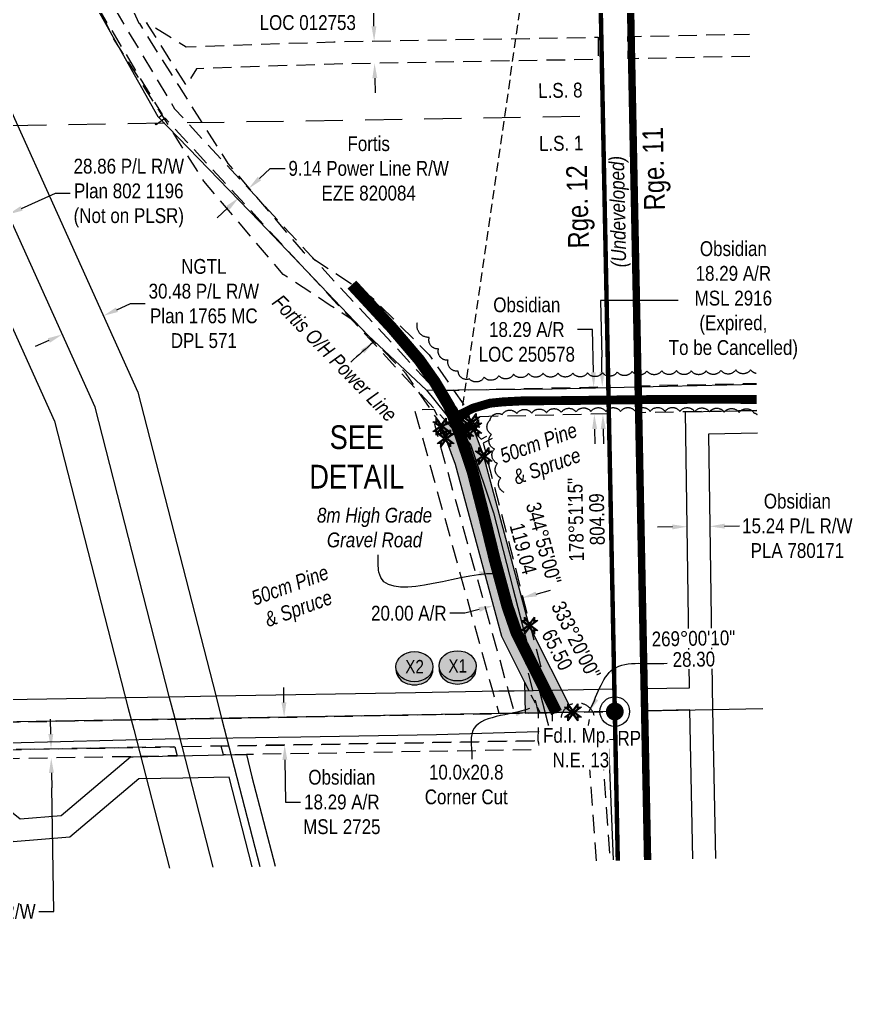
# Model space of a CAD drawing. Extents: x 591540 to 593514, y 5908081 to 5910051.
# Drawn here: x 592132 to 592694, y 5908953 to 5909611 of the extents above; entities that cross this region are included whole.
import ezdxf
from ezdxf.enums import TextEntityAlignment as Align

# ---------------------------------------------------------------- set-up
doc = ezdxf.new("R2010")
doc.units = 0
doc.header["$LTSCALE"] = 5
doc.header["$PDSIZE"] = 0.5
for name, pattern in [('0', [1, 1, 0]), ('BORDER2', [22.225, 6.35, -3.175, 6.35, -3.175, 0, -3.175]), ('CENTERLINEX3', [5, 2.5, -1, 0.5, -1]), ('foc-ACCESSROAD', [3.75, 2.5, -1.25]), ('foc-FLOWLINE', [3.75, 2.5, -1.25]), ('foc-LSD', [8, 5, -3]), ('foc-TIELINE', [1.875, 1.25, -0.625])]:
    doc.linetypes.add(name, pattern=pattern)
doc.layers.get('Defpoints').update_dxf_attribs({"color": 9})
for name, color, linetype in [('35', 37, 'Continuous'), ('AS-POWER', 104, 'foc-POWER'), ('AS-ROADS', 254, 'Continuous'), ('C-AR', 13, 'foc-ACCESSROAD'), ('C-RW', 13, 'Continuous'), ('C-WS', 13, 'foc-ACCESSROAD'), ('D-TXT', 6, 'Continuous'), ('F-AR', 190, 'foc-ACCESSROAD'), ('F-EZE', 190, 'foc-FLOWLINE'), ('F-RW', 190, 'Continuous'), ('L-BD', 7, 'Continuous'), ('L-DETAIL-T', 3, 'Continuous'), ('L-MON', 1, 'Continuous'), ('L-SEC', 7, 'Continuous'), ('L-SECTION-LSD', 7, 'foc-LSD'), ('L-TIE', 7, 'foc-TIELINE'), ('P-CROSSINGS', 250, 'Continuous'), ('P-PROPOSED', 10, 'Continuous'), ('P-PROPOSED-H', 21, 'Continuous'), ('P-TXT', 4, 'Continuous'), ('T-BUSH', 110, '0'), ('T-BUSH-T', 110, 'Continuous')]:
    doc.layers.add(name, color=color, linetype=linetype)
doc.layers.add('AS-COUNTY', color=7, linetype='BORDER2', lineweight=60, true_color=0xcc33ff)
for name, color, linetype, lineweight in [('AS-GENERAL', 48, 'Continuous', 18), ('C-AR-T', 13, 'Continuous', 9), ('C-RW-T', 13, 'Continuous', 9), ('F-AR-T', 190, 'Continuous', 9), ('F-EZE-T', 190, 'Continuous', 9), ('F-RW-T', 190, 'Continuous', 9), ('T-TEXT', 48, 'Continuous', 18)]:
    doc.layers.add(name, color=color, linetype=linetype, lineweight=lineweight)
doc.layers.add('AS-TRAPPER BOUNDARY', color=7, linetype='CENTERLINEX3', true_color=0xb85c00, transparency=0.6)
doc.styles.add('100L', font='ARIALN.TTF', dxfattribs={"height": 11})
doc.styles.add('80', font='ARIALN.TTF', dxfattribs={"height": 10})
doc.styles.add('80CG', font='ARIALN.TTF', dxfattribs={"height": 10})
doc.styles.add('80L', font='ARIALN.TTF', dxfattribs={"height": 10})
doc.styles.add('80LS', font='ARIALNI.TTF', dxfattribs={"height": 10})
doc.styles.add('Crossing', font='ARIALN.TTF', dxfattribs={"height": 10})
doc.styles.add('foc-LtypeFont', font='ARIALN.TTF', dxfattribs={"height": 7.35})
doc.linetypes.add('foc-POWER', pattern='A,6,-1,["P",foc-LtypeFont,S=0.2,R=0,X=-0.625,Y=-0.75],-1.24,4', length=12.24)
doc.dimstyles.new('Compass 5 000', dxfattribs={"dimscale": 5, "dimtxt": 9, "dimasz": 2, "dimexe": 0.2, "dimexo": 0.0625, "dimgap": 0.5, "dimtad": 0, "dimtih": 1, "dimtoh": 1, "dimzin": 0, "dimdsep": 46, "dimtxsty": '80CG', "dimcen": 0.1, "dimse1": 1, "dimse2": 1, "dimclrd": 256, "dimclrt": 256, "dimaunit": 1, "dimadec": 4, "dimazin": 0, "dimtfac": 0.06, "dimtofl": 0, "dimtmove": 0, "dimatfit": 1, "dimfxl": 0.2, "dimtolj": 1, "dimtzin": 0, "dimlwd": -1, "dimarcsym": 0})

# ---------------------------------------------------------------- blocks, each defined once
blk = doc.blocks.new('*D416')
at = {"layer": 'C-RW-T', "transparency": 16777216}
for p, q in [((592572.17, 5909268.49), (592562.17, 5909268.35)), ((592607.41, 5909269.01), (592617.41, 5909269.16))]:
    blk.add_line(p, q, dxfattribs=at)
for points in [[(592572.14, 5909270.16), (592572.19, 5909266.83), (592582.17, 5909268.64)], [(592607.39, 5909270.68), (592607.43, 5909267.34), (592597.41, 5909268.86)]]:
    blk.add_solid(points, dxfattribs=at)
at = {"layer": 'Defpoints', "color": 0, "transparency": 16777216}
for p in [(592597.41, 5909268.86), (592582.89, 5909219.31), (592598.13, 5909219.53)]:
    blk.add_point(p, dxfattribs=at)
at = {"layer": 'C-RW-T', "transparency": 16777216, "insert": (592656.49, 5909269.16), "char_height": 10, "attachment_point": 5, "style": '80CG'}
blk.add_mtext('\\A1;Obsidian\\P15.24 P/L R/W\\PPLA 780171', dxfattribs=at)
blk = doc.blocks.new('*D426')
at = {"layer": 'Defpoints', "color": 0, "transparency": 16777216}
for p in [(592371.04, 5909596.08), (592371.77, 5909596.1), (592372.03, 5909581.09)]:
    blk.add_point(p, dxfattribs=at)
at = {"layer": 'F-AR-T', "transparency": 16777216}
for p, q in [((592370.53, 5909625.16), (592360.53, 5909625.16)), ((592370.86, 5909606.08), (592370.53, 5909625.16)), ((592371.47, 5909571.08), (592371.65, 5909561.08))]:
    blk.add_line(p, q, dxfattribs=at)
for points in [[(592372.53, 5909606.11), (592369.2, 5909606.05), (592371.04, 5909596.08)], [(592373.14, 5909571.11), (592369.81, 5909571.05), (592371.3, 5909581.08)]]:
    blk.add_solid(points, dxfattribs=at)
at = {"layer": 'F-AR-T', "transparency": 16777216, "insert": (592326.23, 5909625.16), "char_height": 10, "attachment_point": 5, "style": '80CG'}
blk.add_mtext('\\A1;Vermillion\\P15.00 A/R\\PLOC 012753', dxfattribs=at)
blk = doc.blocks.new('*D429')
at = {"layer": 'Defpoints', "color": 0, "transparency": 16777216}
for p in [(592286.32, 5909496.58), (592312.92, 5909467.91), (592306.28, 5909461.75)]:
    blk.add_point(p, dxfattribs=at)
at = {"layer": 'F-EZE-T', "transparency": 16777216}
for p, q in [((592293.65, 5909503.38), (592300.98, 5909510.18)), ((592300.98, 5909510.18), (592310.98, 5909510.18)), ((592272.35, 5909483.61), (592265.02, 5909476.81))]:
    blk.add_line(p, q, dxfattribs=at)
for points in [[(592292.52, 5909504.6), (592294.78, 5909502.16), (592286.32, 5909496.58)], [(592271.22, 5909484.84), (592273.49, 5909482.39), (592279.68, 5909490.42)]]:
    blk.add_solid(points, dxfattribs=at)
at = {"layer": 'F-EZE-T', "transparency": 16777216, "insert": (592367.32, 5909510.18), "char_height": 10, "attachment_point": 5, "style": '80CG'}
blk.add_mtext('\\A1;Fortis\\P9.14 Power Line R/W\\PEZE 820084', dxfattribs=at)
blk = doc.blocks.new('*D431')
at = {"layer": 'Defpoints', "color": 0, "transparency": 16777216}
for p in [(592188.42, 5909410.84), (592190.03, 5909407.27), (592162.27, 5909394.73)]:
    blk.add_point(p, dxfattribs=at)
at = {"layer": 'F-RW-T', "transparency": 16777216}
for p, q in [((592197.54, 5909414.95), (592206.65, 5909419.07)), ((592206.65, 5909419.07), (592216.65, 5909419.07)), ((592151.55, 5909394.17), (592142.43, 5909390.05))]:
    blk.add_line(p, q, dxfattribs=at)
for points in [[(592196.85, 5909416.47), (592198.22, 5909413.43), (592188.42, 5909410.84)], [(592150.86, 5909395.69), (592152.23, 5909392.65), (592160.66, 5909398.29)]]:
    blk.add_solid(points, dxfattribs=at)
at = {"layer": 'F-RW-T', "transparency": 16777216, "insert": (592256.12, 5909419.07), "char_height": 10, "attachment_point": 5, "style": '80CG'}
blk.add_mtext('\\A1;NGTL\\P30.48 P/L R/W\\PPlan 1765 MC\\PDPL 571', dxfattribs=at)
blk = doc.blocks.new('*D458')
at = {"layer": 'Defpoints', "color": 0, "transparency": 16777216}
for p in [(592124.11, 5909479.18), (592136.07, 5909452.7), (592109.78, 5909440.82)]:
    blk.add_point(p, dxfattribs=at)
at = {"layer": 'F-RW-T', "transparency": 16777216}
for p, q in [((592133.22, 5909483.29), (592155.96, 5909493.57)), ((592155.96, 5909493.57), (592165.96, 5909493.57)), ((592088.71, 5909463.18), (592079.6, 5909459.06))]:
    blk.add_line(p, q, dxfattribs=at)
for points in [[(592132.54, 5909484.81), (592133.91, 5909481.78), (592124.11, 5909479.18)], [(592088.02, 5909464.7), (592089.39, 5909461.66), (592097.82, 5909467.3)]]:
    blk.add_solid(points, dxfattribs=at)
at = {"layer": 'F-RW-T', "transparency": 16777216, "insert": (592205.5, 5909493.57), "char_height": 10, "attachment_point": 5, "style": '80CG'}
blk.add_mtext('\\A1;28.86 P/L R/W\\PPlan 802 1196\\P(Not on PLSR)', dxfattribs=at)
blk = doc.blocks.new('TEMP')
h = blk.add_hatch(color=255)
h.dxf.hatch_style = 1
h.paths.add_polyline_path([(0, 0.25), (-0.67, 1.15), (-0.67, 0.67), (-1.15, 0.67), (-0.25, 0), (-1.15, -0.67), (-0.67, -0.67), (-0.67, -1.15), (0, -0.25), (0.67, -1.15), (0.67, -0.67), (1.15, -0.67), (0.25, 0), (1.15, 0.67), (0.67, 0.67), (0.67, 1.15)])
h.paths.add_polyline_path([(0.57, 0.85), (0.57, 0.57), (0.85, 0.57), (0.08, 0), (0.85, -0.57), (0.57, -0.57), (0.57, -0.85), (0, -0.08), (-0.57, -0.85), (-0.57, -0.57), (-0.85, -0.57), (-0.08, 0), (-0.85, 0.57), (-0.57, 0.57), (-0.57, 0.85), (0, 0.08)], flags=16)
h = blk.add_hatch(color=1)
h.dxf.hatch_style = 1
h.paths.add_polyline_path([(0, 0.08), (-0.57, 0.85), (-0.57, 0.57), (-0.85, 0.57), (-0.08, 0), (-0.85, -0.57), (-0.57, -0.57), (-0.57, -0.85), (0, -0.08), (0.57, -0.85), (0.57, -0.57), (0.85, -0.57), (0.08, 0), (0.85, 0.57), (0.57, 0.57), (0.57, 0.85)])
at = {"color": 1}
for p, q in [((-0.08, 0), (0.08, 0)), ((0, 0.08), (0, -0.08))]:
    blk.add_line(p, q, dxfattribs=at)
at = {"color": 255, "flags": 128}
blk.add_lwpolyline([(-0.25, 0), (-1.15, 0.67), (-0.67, 0.67), (-0.67, 1.15), (0, 0.25), (0.67, 1.15), (0.67, 0.67), (1.15, 0.67), (0.25, 0), (1.15, -0.67), (0.67, -0.67), (0.67, -1.15), (0, -0.25), (-0.67, -1.15), (-0.67, -0.67), (-1.15, -0.67)], close=True, dxfattribs=at)
at = {"color": 1, "flags": 128}
blk.add_lwpolyline([(-0.08, 0), (-0.85, 0.57), (-0.57, 0.57), (-0.57, 0.85), (0, 0.08), (0.57, 0.85), (0.57, 0.57), (0.85, 0.57), (0.08, 0), (0.85, -0.57), (0.57, -0.57), (0.57, -0.85), (0, -0.08), (-0.57, -0.85), (-0.57, -0.57), (-0.85, -0.57)], close=True, dxfattribs=at)
blk = doc.blocks.new('*D466')
at = {"layer": 'Defpoints', "color": 0, "transparency": 16777216}
for p in [(592455.73, 5909276.39), (592436.42, 5909271.19), (592451.44, 5909215.45)]:
    blk.add_point(p, dxfattribs=at)
at = {"layer": 'P-TXT', "transparency": 16777216}
for p, q in [((592480.4, 5909223.26), (592490.06, 5909225.86)), ((592432.13, 5909210.25), (592422.13, 5909210.25)), ((592441.79, 5909212.85), (592432.13, 5909210.25))]:
    blk.add_line(p, q, dxfattribs=at)
for points in [[(592479.97, 5909224.87), (592480.84, 5909221.65), (592470.75, 5909220.66)], [(592441.35, 5909214.46), (592442.22, 5909211.24), (592451.44, 5909215.45)]]:
    blk.add_solid(points, dxfattribs=at)
at = {"layer": 'P-TXT', "transparency": 16777216, "insert": (592394.4, 5909210.25), "char_height": 10, "attachment_point": 5, "style": '80CG'}
blk.add_mtext('\\A1;20.00 A/R', dxfattribs=at)
blk = doc.blocks.new('*U467')
at = {"layer": '35', "color": 3}
blk.add_circle((0, 0), 10, dxfattribs=at)
at = {"layer": '35', "color": 3, "style": '80'}
blk.add_attdef('RP_001', (1.82, -23.03), '', height=10, dxfattribs=at)
blk = doc.blocks.new('xing2')
h = blk.add_hatch(color=50)
h.dxf.hatch_style = 1
edge = h.paths.add_edge_path()
edge.add_ellipse((0, 0), major_axis=(-12.5, 0), ratio=0.816297, start_angle=0, end_angle=360)
h = blk.add_hatch(color=250)
h.dxf.hatch_style = 1
edge = h.paths.add_edge_path()
edge.add_ellipse((0, -2.05), major_axis=(-12.5, 0), ratio=0.816297, start_angle=0, end_angle=180)
edge.add_line((12.5, -2.05), (12.5, 0))
edge.add_ellipse((0, 0), major_axis=(-12.5, 0), ratio=0.816297, start_angle=0, end_angle=180, ccw=False)
edge.add_line((-12.5, 0), (-12.5, -2.05))
at = {"color": 250}
blk.add_ellipse((0, 0), major_axis=(-12.5, 0), ratio=0.816297, dxfattribs=at)
blk.add_ellipse((0, -2.05), major_axis=(-12.5, 0), ratio=0.816297, start_param=0, end_param=3.141593, dxfattribs=at)
at = {"color": 250, "style": 'Crossing'}
blk.add_attdef('CROSSING', text='', height=9, dxfattribs=at).set_placement((0.09, 0.02), align=Align.MIDDLE_CENTER)
at = {"color": 250, "style": 'Crossing', "flags": 1}
for tag, p in [('OWNER', (0.09, -12.49)), ('DESCRIPTION', (0.09, -25.77)), ('LOCATION', (0.09, -39.3)), ('DWG_REF', (0.09, -52.84))]:
    blk.add_attdef(tag, text='', height=9, dxfattribs=at).set_placement(p, align=Align.MIDDLE_CENTER)
blk = doc.blocks.new('fdia')
at = {"color": 255, "const_width": 1}
blk.add_lwpolyline([(-0.5, 0, 1), (0.5, 0, 1)], format="xyb", close=True, dxfattribs=at)
blk = doc.blocks.new('Fdiaa')
blk.add_blockref('fdia', (0, 0))
blk = doc.blocks.new('fdib')
at = {"color": 1, "const_width": 1.6}
blk.add_lwpolyline([(-0.4, 0, 1), (0.4, 0, 1)], format="xyb", close=True, dxfattribs=at)
at = {"color": 1}
blk.add_circle((0, 0), 0.8, dxfattribs=at)
blk = doc.blocks.new('Fdibb')
blk.add_blockref('fdib', (0, 0))
blk = doc.blocks.new('fdicc')
for name in ['Fdibb', 'Fdiaa']:
    blk.add_blockref(name, (0, 0))
blk = doc.blocks.new('FDI')
blk.add_blockref('fdicc', (0, 0))
blk = doc.blocks.new('*D486')
at = {"layer": 'C-AR-T', "transparency": 16777216}
for p, q in [((592310.15, 5909150.17), (592309.99, 5909160.17)), ((592310.8, 5909111.45), (592311.27, 5909082.99)), ((592311.27, 5909082.99), (592321.27, 5909082.99))]:
    blk.add_line(p, q, dxfattribs=at)
for points in [[(592311.82, 5909150.19), (592308.49, 5909150.14), (592310.32, 5909140.17)], [(592312.46, 5909111.48), (592309.13, 5909111.42), (592310.63, 5909121.45)]]:
    blk.add_solid(points, dxfattribs=at)
at = {"layer": 'Defpoints', "color": 0, "transparency": 16777216}
for p in [(592344.43, 5909140.74), (592344.74, 5909122.02), (592310.63, 5909121.45)]:
    blk.add_point(p, dxfattribs=at)
at = {"layer": 'C-AR-T', "transparency": 16777216, "insert": (592349.22, 5909082.99), "char_height": 10, "attachment_point": 5, "style": '80CG'}
blk.add_mtext('\\A1;Obsidian\\P18.29 A/R\\PMSL 2725', dxfattribs=at)
blk = doc.blocks.new('*D492')
at = {"layer": 'C-AR-T', "transparency": 16777216}
for p, q in [((592518.29, 5909401.52), (592508.29, 5909401.52)), ((592518.92, 5909372.78), (592518.29, 5909401.52)), ((592519.75, 5909334.5), (592519.97, 5909324.5))]:
    blk.add_line(p, q, dxfattribs=at)
for points in [[(592520.58, 5909372.82), (592517.25, 5909372.75), (592519.13, 5909362.79)], [(592521.42, 5909334.53), (592518.09, 5909334.46), (592519.53, 5909344.5)]]:
    blk.add_solid(points, dxfattribs=at)
at = {"layer": 'Defpoints', "color": 0, "transparency": 16777216}
for p in [(592480.97, 5909361.96), (592519.13, 5909362.79), (592481.37, 5909343.66)]:
    blk.add_point(p, dxfattribs=at)
at = {"layer": 'C-AR-T', "transparency": 16777216, "insert": (592473.98, 5909401.52), "char_height": 10, "attachment_point": 5, "style": '80CG'}
blk.add_mtext('\\A1;Obsidian\\P18.29 A/R\\PLOC 250578', dxfattribs=at)
blk = doc.blocks.new('*D497')
at = {"layer": 'Defpoints', "color": 0, "transparency": 16777216}
for p in [(592141.86, 5909118.64), (592141.96, 5909112.48), (592153.17, 5909112.67)]:
    blk.add_point(p, dxfattribs=at)
at = {"layer": 'F-EZE-T', "transparency": 16777216}
for p, q in [((592152.9, 5909128.83), (592152.73, 5909138.83)), ((592153.34, 5909102.68), (592153.51, 5909092.68)), ((592154.92, 5909009.24), (592153.51, 5909092.68)), ((592144.92, 5909009.24), (592154.92, 5909009.24))]:
    blk.add_line(p, q, dxfattribs=at)
for points in [[(592154.56, 5909128.86), (592151.23, 5909128.8), (592153.07, 5909118.83)], [(592155, 5909102.7), (592151.67, 5909102.65), (592153.17, 5909112.67)]]:
    blk.add_solid(points, dxfattribs=at)
at = {"layer": 'F-EZE-T', "transparency": 16777216, "insert": (592069.76, 5909009.24), "char_height": 10, "attachment_point": 5, "style": '80CG'}
blk.add_mtext('\\A1;Fortis\\P6.00 Vegetation Control R/W\\PEZE 870403', dxfattribs=at)

msp = doc.modelspace()

# ---------------------------------------------------------------- hatches: boundary and pattern name
at = {"layer": 'P-PROPOSED-H'}
h = msp.add_hatch(color=256, dxfattribs=at)
h.dxf.hatch_style = 1
h.paths.add_polyline_path([(592505.085, 5909143.535), (592475.702, 5909202.042), (592444.739, 5909316.93), (592436.519, 5909339.113), (592432.502, 5909333.111), (592429.563, 5909341.015), (592416.314, 5909336.105), (592425.675, 5909310.843), (592456.927, 5909194.882), (592472.553, 5909163.769), (592472.915, 5909142.972), (592482.909, 5909143.149)])

# ---------------------------------------------------------------- linework, layer by layer
at = {"layer": 'AS-GENERAL', "const_width": 1, "elevation": 1, "flags": 128}
msp.add_lwpolyline([(592422.861, 5909329.955), (592435.149, 5909337.64)], dxfattribs=at)
at = {"layer": 'AS-POWER', "flags": 128}
for points in [[(592406.351, 5909360.596), (592491.118, 5909361.698), (592568.917, 5909363.303), (592628.927, 5909364.712)], [(591631.956, 5909112.939), (591729.709, 5909113.588), (591837.984, 5909115.575), (591921.015, 5909117.18), (592026.587, 5909118.682), (592124.188, 5909122.886), (592230.083, 5909125.534), (592321.452, 5909126.975), (592413.039, 5909128.626), (592489.496, 5909130.776)]]:
    msp.add_lwpolyline(points, dxfattribs=at)
at = {"layer": 'AS-ROADS', "flags": 128}
msp.add_lwpolyline([(592356.005, 5909431.875, 7.996, 7.996, 0), (592382.887, 5909402.79, 7.996, 7.996, 0), (592401.474, 5909381.02, 7.996, 7.996, 0), (592412.002, 5909366.125, 7.996, 7.996, 0), (592421.582, 5909349.96, 7.996, 7.996, 0), (592428.798, 5909331.427, 7.996, 7.996, 0), (592437.37, 5909306.099, 7.996, 7.996, 0), (592444.903, 5909276.771, 7.996, 7.996, 0), (592452.384, 5909246.266, 7.996, 7.996, 0), (592460.942, 5909214.796, 7.996, 7.996, 0), (592467.1, 5909197.004, 7.996, 7.996, 0), (592494.038, 5909143.339, 0, 0, 0)], format="xyseb", dxfattribs=at)
at = {"layer": 'AS-ROADS', "const_width": 6, "flags": 128}
msp.add_lwpolyline([(592629.132, 5909354.451), (592609.626, 5909354.518), (592566.926, 5909354.472), (592529.484, 5909354.048), (592496.664, 5909353.65), (592471.515, 5909353.512), (592458.043, 5909352.814), (592449.044, 5909351.89), (592437.834, 5909348.597), (592424.769, 5909342.258)], dxfattribs=at)
at = {"layer": 'AS-TRAPPER BOUNDARY', "const_width": 4.998, "flags": 128}
msp.add_lwpolyline([(592555.484, 5909043.964), (592537.397, 5909947.868), (592534.924, 5910048.146)], dxfattribs=at)
at = {"layer": 'C-AR', "flags": 128}
for points in [[(592429.002, 5909342.521), (592426.91, 5909348.185), (592423.427, 5909353.144), (592418.204, 5909360.587), (592528.986, 5909363.002), (592529.352, 5909344.709), (592438.944, 5909342.738), (592432.502, 5909333.111), (592429.002, 5909342.521)], [(592461.487, 5909158.066), (592465.692, 5909142.846), (592455.391, 5909142.667), (592451.083, 5909157.919), (592398.453, 5909347.581), (592411.241, 5909347.916), (592412.674, 5909345.497), (592415.538, 5909337.984), (592411.622, 5909337.767), (592461.487, 5909158.066)]]:
    msp.add_lwpolyline(points, close=True, dxfattribs=at)
at = {"layer": 'C-AR-T'}
for p, q in [((592524.72, 5909372.911), (592524.507, 5909382.909)), ((592525.539, 5909334.547), (592525.752, 5909324.549))]:
    msp.add_line(p, q, dxfattribs=at)
for points in [[(592526.387, 5909372.947), (592523.054, 5909372.876), (592524.934, 5909362.914)], [(592527.205, 5909334.582), (592523.872, 5909334.511), (592525.325, 5909344.544)]]:
    msp.add_solid(points, dxfattribs=at)
at = {"layer": 'C-RW', "flags": 128}
for points in [[(592585.934, 5909044.609), (592583.977, 5909145.083), (592556.52, 5909144.509), (592553.474, 5909144.455), (592553.173, 5909159.481), (592583.758, 5909160.093), (592581.03, 5909346.056), (592629.282, 5909346.982)], [(592629.586, 5909331.752), (592596.498, 5909331.117), (592599.222, 5909145.403), (592601.178, 5909044.93)], [(591924.212, 5909148.659), (592203.239, 5909153.515), (592232.888, 5909154.031), (592264.202, 5909154.575), (592399.022, 5909156.921), (592455.192, 5909157.899), (592465.489, 5909158.078), (592491.4, 5909158.529), (592533.063, 5909159.254), (592533.367, 5909144.023), (592491.595, 5909143.297), (592470.987, 5909142.938), (592455.982, 5909142.677), (591731.813, 5909130.076)], [(592082.676, 5909111.484), (592132.271, 5909071.576), (592159.815, 5909073.834), (592206.63, 5909113.577), (592208.393, 5909113.591), (592238.07, 5909114.163), (592269.372, 5909114.744), (592284.797, 5909115.015), (592288.6, 5909099.997), (592304.162, 5909039.68)], [(592288.835, 5909039.425), (592273.245, 5909099.728), (592241.956, 5909099.128), (592212.253, 5909098.658), (592165.816, 5909059.251), (592127.558, 5909056.16), (592077.523, 5909096.395), (591912.042, 5909093.779), (591896.581, 5909093.529), (591886.184, 5909093.399), (591870.66, 5909093.092), (591887.378, 5909032.749)]]:
    msp.add_lwpolyline(points, dxfattribs=at)
at = {"layer": 'C-WS', "flags": 128}
for points in [[(592629.282, 5909346.982), (592580.788, 5909346.05), (592549.451, 5909345.454), (592549.085, 5909363.712), (592628.916, 5909365.274)], [(591631.655, 5909128.333), (591731.813, 5909130.076), (592533.367, 5909144.023), (592533.744, 5909125.184), (592481.719, 5909124.298), (592267.826, 5909120.737), (592236.506, 5909120.215), (592206.806, 5909119.722), (591909.863, 5909114.789), (591894.89, 5909114.543), (591884.85, 5909114.375), (591869.8, 5909114.125), (591829.228, 5909113.451), (591823.558, 5909113.356), (591813.111, 5909113.183), (591807.821, 5909113.095), (591731.943, 5909111.833), (591720.897, 5909111.648), (591705.891, 5909111.397), (591696.264, 5909111.236), (591632.011, 5909110.161)]]:
    msp.add_lwpolyline(points, dxfattribs=at)
at = {"layer": 'F-AR', "flags": 128}
for points in [[(592288.448, 5910043.887), (592246.049, 5910012.072), (592216.701, 5909981.112), (592195.201, 5909956.103), (592186.004, 5909942.179), (592176.722, 5909928.137), (592166.676, 5909913.707), (592160.002, 5909889.494), (592157.392, 5909859.839), (592156.009, 5909821.551), (592158.926, 5909796.041), (592159.444, 5909791.503), (592160.629, 5909781.143), (592160.922, 5909778.583), (592161.876, 5909770.235), (592162.736, 5909762.713), (592165.858, 5909735.416), (592182.77, 5909671.211), (592212.371, 5909608.261), (592212.633, 5909607.845), (592239.406, 5909565.527), (592272.331, 5909513.484), (592323.081, 5909453.904), (592368.975, 5909423.726), (592408.162, 5909384.495), (592424.535, 5909360.726), (592432.963, 5909348.716), (592435.053, 5909343.05), (592426.158, 5909339.754), (592416.313, 5909336.09), (592415.538, 5909337.984), (592415.037, 5909339.321), (592409.557, 5909347.132), (592392.673, 5909371.688), (592356.268, 5909408.134), (592341.441, 5909417.881), (592309.7, 5909438.755), (592256.178, 5909501.588), (592239.753, 5909527.55), (592194.794, 5909598.617), (592163.886, 5909664.349), (592149.757, 5909717.986), (592146.142, 5909731.711), (592143.686, 5909753.193), (592141.754, 5909769.068), (592141.703, 5909770.522), (592135.958, 5909820.772), (592137.414, 5909861.078), (592140.27, 5909893.522), (592148.473, 5909922.496), (592160.077, 5909939.459), (592161.619, 5909941.768), (592179.258, 5909968.253), (592202.083, 5909994.803), (592204.226, 5909996.904), (592232.461, 5910026.845), (592254.075, 5910043.308)], [(592624.504, 5909585.752), (592542.376, 5909584.113), (592542.172, 5909599.119), (592624.204, 5909600.756)]]:
    msp.add_lwpolyline(points, dxfattribs=at)
at = {"layer": 'F-EZE', "flags": 128}
for points in [[(592528.849, 5909123.436), (592528.937, 5909119.083), (592524.816, 5909119.014), (592515.66, 5909118.862), (592488.447, 5909118.41), (592483.863, 5909118.333), (592284.797, 5909115.015), (592269.372, 5909114.744), (592267.826, 5909120.737), (592481.719, 5909124.298), (592527.756, 5909125.066), (592528.815, 5909125.084), (592528.849, 5909123.436)], [(592236.506, 5909120.215), (592238.07, 5909114.163), (592208.393, 5909113.591), (592206.63, 5909113.577), (592082.676, 5909111.484), (591909.963, 5909108.781), (591894.989, 5909108.535), (591894.89, 5909114.543), (591909.863, 5909114.789), (592206.806, 5909119.722), (592236.506, 5909120.215)]]:
    msp.add_lwpolyline(points, close=True, dxfattribs=at)
at = {"layer": 'F-RW', "flags": 128}
for points in [[(592262.513, 5909038.987), (592236.74, 5909139.075), (592232.832, 5909154.246), (592182.798, 5909349.297), (592073.095, 5909592.072), (592057.198, 5909627.255), (592032.632, 5909681.624), (592026.457, 5909695.289), (592020.276, 5909708.985), (591916.56, 5909938.21), (591916.385, 5909938.91), (591910.14, 5909952.736), (591891.092, 5909994.909), (591872.137, 5910036.872)], [(592262.513, 5909038.987), (592236.74, 5909139.075), (592232.832, 5909154.246), (592182.798, 5909349.297), (592073.095, 5909592.072), (592057.198, 5909627.255), (592032.632, 5909681.624), (592026.457, 5909695.289), (592020.276, 5909708.985), (591916.56, 5909938.21), (591916.385, 5909938.91), (591910.14, 5909952.736), (591891.092, 5909994.909), (591872.137, 5910036.872)], [(591905.317, 5910037.431), (591908.789, 5910029.743), (591915.037, 5910015.908), (591949.903, 5909938.77), (592048.011, 5909721.582), (592054.215, 5909707.851), (592055.777, 5909704.392), (592060.389, 5909694.186), (592071.675, 5909669.208), (592211.65, 5909359.431), (592264.15, 5909154.775), (592266.255, 5909146.572), (592268.05, 5909139.597), (592293.862, 5909039.508)], [(591840.723, 5910036.342), (591864.802, 5909983.035), (591883.851, 5909940.861), (591889.025, 5909929.405), (591889.202, 5909928.696), (591993.983, 5909697.117), (592000.169, 5909683.411), (592006.344, 5909669.746), (592030.91, 5909615.377), (592046.807, 5909580.193), (592155.478, 5909339.702), (592204.897, 5909147.051), (592208.804, 5909131.882), (592232.852, 5909038.494)]]:
    msp.add_lwpolyline(points, dxfattribs=at)
at = {"layer": 'L-BD'}
msp.add_line((592494.573, 5909164.467), (592500.183, 5909153.297), dxfattribs=at)
at = {"layer": 'L-SEC'}
for p, q in [((592537.392, 5909947.995), (592555.484, 5909043.964)), ((592533.367, 5909144.023), (591731.813, 5909130.076)), ((592553.474, 5909144.455), (592633.301, 5909146.092))]:
    msp.add_line(p, q, dxfattribs=at)
at = {"layer": 'L-SECTION-LSD'}
msp.add_line((591724.952, 5909532.733), (592522.793, 5909545.572), dxfattribs=at)
at = {"layer": 'L-TIE'}
msp.add_line((592472.553, 5909163.769), (592482.909, 5909143.149), dxfattribs=at)
at = {"layer": 'P-PROPOSED', "flags": 128}
msp.add_lwpolyline([(592505.085, 5909143.535), (592475.702, 5909202.042), (592444.739, 5909316.93), (592436.519, 5909339.113), (592432.502, 5909333.111), (592429.563, 5909341.015), (592416.314, 5909336.105), (592425.675, 5909310.843), (592456.927, 5909194.882), (592472.553, 5909163.769), (592472.915, 5909142.972), (592482.909, 5909143.149)], close=True, dxfattribs=at)
at = {"layer": 'T-BUSH', "flags": 128}
for points in [[(592628.782, 5909371.956, -0.1938849), (592624.949, 5909374.426, -0.5205671), (592614.954, 5909374.314, -0.5205671), (592604.962, 5909374.042, -0.5205671), (592594.97, 5909373.771, -0.5205671), (592584.977, 5909373.725, -0.5205671), (592574.982, 5909373.858, -0.5205671), (592564.988, 5909373.809, -0.5205671), (592554.994, 5909373.631, -0.5205671), (592545.003, 5909373.351, -0.5205671), (592535.017, 5909372.924, -0.5205671), (592525.03, 5909372.498, -0.5205671), (592515.037, 5909372.33, -0.5205671), (592505.042, 5909372.219, -0.5205671), (592495.047, 5909372.12, -0.5205671), (592485.052, 5909372.086, -0.5205671), (592475.056, 5909372.051, -0.5205671), (592465.091, 5909371.427, -0.5205671), (592455.144, 5909370.444, -0.5205671), (592445.197, 5909369.461, -0.5205671), (592435.275, 5909368.253, -0.5205671), (592427.727, 5909373.571, -0.5205671), (592420.882, 5909380.855, -0.5205671), (592414.42, 5909388.47, -0.5205671), (592408.202, 5909396.297, -0.5205671), (592400.27, 5909406.282)], [(592458.72, 5909291.81, -0.5205671), (592456.473, 5909301.549, -0.5205671), (592454.226, 5909311.289, -0.5205671), (592452.121, 5909321.059, -0.5205671), (592450.131, 5909330.855, -0.5205671), (592449.177, 5909340.451, -0.5205671), (592457.334, 5909344.263, -0.5205671), (592467.304, 5909344.964, -0.5205671), (592477.296, 5909345.232, -0.5205671), (592487.288, 5909345.5, -0.5205671), (592497.28, 5909345.767, -0.5205671), (592507.272, 5909346.035, -0.5205671), (592517.264, 5909346.303, -0.5205671), (592527.259, 5909346.335, -0.5205671), (592537.255, 5909346.354, -0.5205671), (592547.25, 5909346.373, -0.5205671), (592557.246, 5909346.393, -0.5205671), (592567.242, 5909346.412, -0.5205671), (592577.237, 5909346.427, -0.5205671), (592587.231, 5909346.231, -0.5205671), (592597.224, 5909346.036, -0.5205671), (592607.218, 5909345.841, -0.5205671), (592617.212, 5909345.645, -0.5205671), (592627.205, 5909345.45, -0.1273101), (592629.337, 5909344.234, -0.1273101)]]:
    msp.add_lwpolyline(points, format="xyb", dxfattribs=at)

# ---------------------------------------------------------------- block references
at = {"layer": 'L-MON', "color": 3, "xscale": 5.000000000000008, "yscale": 5.000000000000008, "zscale": 5.000000000000008}
for p in [(592429.563, 5909341.015), (592436.519, 5909339.113), (592432.502, 5909333.111)]:
    msp.add_blockref('TEMP', p, dxfattribs=at)
at = {"layer": 'L-MON'}
for name, p, xscale, yscale, zscale in [('TEMP', (592416.314, 5909336.105), 4.99777105, 4.99777105, 4.99777105), ('TEMP', (592437.989, 5909335.144), 4.99777105, 4.99777105, 4.99777105), ('TEMP', (592419.244, 5909328.197), 4.99777105, 4.99777105, 4.99777105), ('TEMP', (592444.977, 5909316.272), 4.997771050000007, 4.997771050000007, 4.997771050000007), ('TEMP', (592475.771, 5909202.012), 4.997771050000002, 4.997771050000002, 4.997771050000002), ('FDI', (592533.367, 5909144.023), 5.000000000000004, 5.000000000000004, 5.000000000000004)]:
    msp.add_blockref(name, p, dxfattribs=dict(at, xscale=xscale, yscale=yscale, zscale=zscale))
at = {"layer": 'P-CROSSINGS', "xscale": 0.9995520000000011, "yscale": 0.9995520000000011, "zscale": 0.9995520000000011}
for p, values in [((592398.196, 5909174.274), {'CROSSING': 'X2'}), ((592427.297, 5909174.81), {'CROSSING': 'X1'})]:
    msp.add_blockref('xing2', p, dxfattribs=at).add_auto_attribs(values)

# ---------------------------------------------------------------- texts
at = {"layer": 'AS-GENERAL', "insert": (592371.279, 5909281.405), "char_height": 9.99553, "width": 77.4596, "attachment_point": 2, "style": '80LS'}
msp.add_mtext('8m High Grade\\PGravel Road', dxfattribs=at)
at = {"layer": 'AS-POWER', "insert": (592308.69, 5909426.113), "char_height": 9.99847, "attachment_point": 1, "rotation": 314.340684, "style": '100L'}
msp.add_mtext_dynamic_manual_height_columns('\\A1;{\\fArial Narrow|b0|i1|c0|p34;Fortis O/H Power Line}', width=112.53403, gutter_width=55.018, heights=[0], dxfattribs=at)
at = {"layer": 'D-TXT', "color": 3, "char_height": 13.9937, "attachment_point": 1, "rotation": 91.472334, "style": '80L'}
for s, width, insert in [('Rge. 11', 53.34185, (592553.187, 5909481.75)), ('Rge. 12', 55.4619, (592501.941, 5909456.099))]:
    msp.add_mtext_dynamic_manual_height_columns(s, width=width, gutter_width=47.5, heights=[0], dxfattribs=dict(at, insert=insert))
at = {"layer": 'L-BD', "style": '80L'}
for s, rotation, p in [('178°51\'15"', 91.1463, (592507.035, 5909273.359)), ('804.09', 91.1463, (592521.276, 5909273.644)), ('344°55\'00"', 285.0834, (592485.388, 5909257.556)), ('119.04', 285.0834, (592471.635, 5909253.849)), ('333°20\'00"', 296.6543, (592507.295, 5909192.127)), ('65.50', 296.6543, (592494.565, 5909185.737))]:
    msp.add_text(s, height=9.9955, rotation=rotation, dxfattribs=at).set_placement(p, align=Align.MIDDLE)
at = {"layer": 'L-DETAIL-T', "insert": (592359.335, 5909315.704), "char_height": 15.9865, "width": 63.58239, "attachment_point": 5, "style": '80CG'}
msp.add_mtext('SEE DETAIL', dxfattribs=at)
at = {"layer": 'L-SECTION-LSD', "insert": (592481.567, 5909567.617), "char_height": 9.9955, "attachment_point": 1, "rotation": 0.921933, "style": '100L', "bg_fill": 3, "box_fill_scale": 1.5, "bg_fill_color": 256, "bg_fill_transparency": 0}
msp.add_mtext_dynamic_manual_height_columns('L.S. 8', width=30.40111, gutter_width=55, heights=[0], dxfattribs=at)
at = {"layer": 'P-TXT', "insert": (592433.139, 5909094.744), "char_height": 9.99554, "attachment_point": 5, "style": '80CG'}
msp.add_mtext('\\A1;10.0x20.8\\PCorner Cut', dxfattribs=at)
at = {"layer": 'T-BUSH-T', "char_height": 9.9955, "width": 53.91634, "attachment_point": 2, "rotation": 20, "style": '80LS'}
for insert in [(592480.162, 5909329.883), (592312.498, 5909233.948)]:
    msp.add_mtext('50cm Pine\\P& Spruce', dxfattribs=dict(at, insert=insert))
at = {"layer": 'T-TEXT', "style": '80LS'}
msp.add_text('(Undeveloped)', height=9.99553, rotation=91.182261, dxfattribs=at).set_placement((592535.295, 5909481.075), align=Align.MIDDLE_CENTER)

# ---------------------------------------------------------------- dimensions: what is measured, and where the dimension line sits
at = {"layer": 'C-AR-T'}
for base, p1, p2, angle, text, picture, middle in [((592519.135, 5909362.787), (592481.371, 5909343.663), (592480.973, 5909361.955), 91.249025, 'Obsidian\\P18.29 A/R\\PLOC 250578', '*D492', (592473.976, 5909401.519)), ((592310.63, 5909121.45), (592344.43, 5909140.736), (592344.742, 5909122.018), 270.953782, 'Obsidian\\P18.29 A/R\\PMSL 2725', '*D486', (592349.217, 5909082.986))]:
    dim = msp.add_linear_dim(base=base, p1=p1, p2=p2, angle=angle, text=text, dimstyle='Compass 5 000', dxfattribs=at)
    dim.commit()
    dim.dimension.update_dxf_attribs({"geometry": picture, "text_midpoint": middle, "dimtype": 161})
at = {"layer": 'C-RW-T'}
dim = msp.add_linear_dim(base=(592597.411, 5909268.863), p1=(592582.889, 5909219.307), p2=(592598.134, 5909219.531), angle=0.840295, text='Obsidian\\P15.24 P/L R/W\\PPLA 780171', dimstyle='Compass 5 000', dxfattribs=at)
dim.commit()
dim.dimension.update_dxf_attribs({"geometry": '*D416', "text_midpoint": (592656.495, 5909269.156), "dimtype": 161})
at = {"layer": 'F-AR-T'}
dim = msp.add_linear_dim(base=(592371.038, 5909596.082), p1=(592372.032, 5909581.09), p2=(592371.771, 5909596.095), angle=90.996402, text='Vermillion\\P15.00 A/R\\PLOC 012753', dimstyle='Compass 5 000', dxfattribs=at)
dim.commit()
dim.dimension.update_dxf_attribs({"geometry": '*D426', "text_midpoint": (592326.231, 5909625.164), "dimtype": 161})
at = {"layer": 'F-EZE-T'}
dim = msp.add_linear_dim(base=(592286.32, 5909496.577), p1=(592306.282, 5909461.754), p2=(592312.921, 5909467.915), angle=42.863607, text='Fortis\\P9.14 Power Line R/W\\PEZE 820084', dimstyle='Compass 5 000', dxfattribs=at)
dim.commit()
dim.dimension.update_dxf_attribs({"geometry": '*D429', "text_midpoint": (592367.32, 5909510.182), "dimtype": 161})
dim = msp.add_linear_dim(base=(592153.17, 5909112.674), p1=(592141.855, 5909118.643), p2=(592141.959, 5909112.485), angle=270.967313, text='Fortis\\P6.00 Vegetation Control R/W\\PEZE 870403', dimstyle='Compass 5 000', override={"dimtmove": 1}, dxfattribs=at)
dim.commit()
dim.dimension.update_dxf_attribs({"geometry": '*D497', "text_midpoint": (592137.857, 5909009.236), "dimtype": 161})
at = {"layer": 'F-RW-T'}
dim = msp.add_linear_dim(base=(592124.109, 5909479.177), p1=(592109.783, 5909440.825), p2=(592136.071, 5909452.704), angle=24.316751, text='28.86 P/L R/W\\PPlan 802 1196\\P(Not on PLSR)', dimstyle='Compass 5 000', dxfattribs=at)
dim.commit()
dim.dimension.update_dxf_attribs({"geometry": '*D458', "text_midpoint": (592205.497, 5909493.568), "dimtype": 161})
dim = msp.add_aligned_dim(p1=(592162.27, 5909394.725), p2=(592190.033, 5909407.271), distance=3.912, text='NGTL\\P30.48 P/L R/W\\PPlan 1765 MC\\PDPL 571', dimstyle='Compass 5 000', dxfattribs=at)
dim.commit()
dim.dimension.update_dxf_attribs({"geometry": '*D431', "text_midpoint": (592256.12, 5909419.071)})
at = {"layer": 'P-TXT'}
dim = msp.add_linear_dim(base=(592451.443, 5909215.455), p1=(592455.726, 5909276.389), p2=(592436.423, 5909271.187), angle=195.083395, text='20.00 A/R', dimstyle='Compass 5 000', dxfattribs=at)
dim.commit()
dim.dimension.update_dxf_attribs({"geometry": '*D466', "text_midpoint": (592394.397, 5909210.25), "dimtype": 161})

# ---------------------------------------------------------------- leaders
at = {"layer": 'AS-GENERAL', "path_type": 1}
msp.add_leader([(592451.917, 5909236.954), (592374.191, 5909238.096), (592373.81, 5909249.711)], dimstyle='Compass 5 000', override={"dimgap": 0.5, "dimtad": 0}, dxfattribs=at)
at = {"layer": 'AS-POWER', "path_type": 1}
msp.add_leader([(592370.764, 5909393.379), (592355.212, 5909379.644)], dimstyle='Compass 5 000', override={"dimgap": 0.5, "dimtad": 0}, dxfattribs=at)
at = {"layer": 'L-BD', "path_type": 1}
for points in [[(592515.765, 5909143.717), (592532.467, 5909172.779), (592568.632, 5909176.675)], [(592475.75, 5909146.093), (592437.37, 5909130.631), (592436.994, 5909111.828)]]:
    msp.add_leader(points, dimstyle='Compass 5 000', override={"dimgap": 0.5, "dimtad": 0}, dxfattribs=at)

# ---------------------------------------------------------------- next in the draw order: linework, layer by layer
at = {"layer": 'F-AR', "flags": 128}
msp.add_lwpolyline([(592522.065, 5909598.709), (592522.271, 5909583.703), (592344.121, 5909580.605), (592251.189, 5909577.387), (592244.331, 5909566.173), (592217.558, 5909608.491), (592244.261, 5909592.163), (592343.73, 5909595.607), (592522.065, 5909598.709)], close=True, dxfattribs=at)

# ---------------------------------------------------------------- next in the draw order: texts
at = {"layer": 'C-AR-T', "insert": (592613.342, 5909421.272), "char_height": 10, "attachment_point": 5, "style": '80CG', "bg_fill": 3, "box_fill_scale": 1.1, "bg_fill_color": 256, "bg_fill_true_color": 13158600, "bg_fill_transparency": 0}
msp.add_mtext('\\A1;Obsidian\\P18.29 A/R\\PMSL 2916\\P(Expired,\\PTo be Cancelled)', dxfattribs=at)
at = {"layer": 'L-BD', "insert": (592586.351, 5909198.352), "char_height": 9.9955, "width": 39.79239, "attachment_point": 2, "rotation": 0.9969, "style": '80L', "bg_fill": 3, "box_fill_scale": 1.15, "bg_fill_color": 256, "bg_fill_true_color": 256, "bg_fill_transparency": 0}
msp.add_mtext('269°00\'10"', dxfattribs=at)
at = {"layer": 'L-SECTION-LSD', "insert": (592482.144, 5909531.941), "char_height": 9.9955, "attachment_point": 1, "rotation": 0.921933, "style": '100L', "bg_fill": 3, "box_fill_scale": 1.5, "bg_fill_color": 256, "bg_fill_transparency": 0}
msp.add_mtext_dynamic_manual_height_columns('L.S. 1', width=29.99116, gutter_width=55, heights=[0], dxfattribs=at)

# ---------------------------------------------------------------- next in the draw order: linework, layer by layer
at = {"layer": 'AS-COUNTY', "const_width": 2.999, "flags": 128}
msp.add_lwpolyline([(592535.378, 5909043.544), (592517.288, 5909947.592), (592515.285, 5910047.732)], dxfattribs=at)
at = {"layer": 'AS-POWER', "flags": 128}
msp.add_lwpolyline([(592266.865, 5910043.524), (592204.17, 5909989.993), (592153.355, 5909929.633), (592134.099, 5909859.006), (592133.553, 5909791.175), (592135.114, 5909739.405), (592170.802, 5909641.552), (592225.174, 5909545.259), (592293.583, 5909474.457), (592366.886, 5909397.504), (592406.351, 5909360.596), (592436.269, 5909323.712), (592451.578, 5909278.095), (592464.653, 5909227.297), (592489.496, 5909130.776), (592523.847, 5909132.75), (592528.658, 5909132.847), (592532.144, 5909044.012)], dxfattribs=at)
at = {"layer": 'C-AR-T'}
msp.add_lwpolyline([(592576.209, 5909421.272), (592523.689, 5909421.272), (592524.507, 5909382.909)], dxfattribs=at)
at = {"layer": 'F-EZE', "flags": 128}
msp.add_lwpolyline([(592520.996, 5909043.286), (592515.66, 5909118.862), (592515.361, 5909123.102), (592484.932, 5909121.353), (592488.447, 5909118.41), (592491.055, 5909116.225), (592489.127, 5909113.924), (592483.863, 5909118.333), (592483.087, 5909118.984), (592481.719, 5909124.298), (592481.954, 5909143.164), (592478.049, 5909158.345), (592435.952, 5909321.914), (592420.953, 5909337.996), (592420.462, 5909338.626), (592411.902, 5909347.829), (592346.366, 5909418.527), (592244.677, 5909528.197), (592229.965, 5909544.064), (592224.081, 5909539.648), (592222.279, 5909542.049), (592228.163, 5909546.465), (592172.722, 5909639.013), (592165.779, 5909635.782), (592164.513, 5909638.504), (592171.456, 5909641.734), (592138.397, 5909737.881), (592130.772, 5909736.555), (592130.258, 5909739.512), (592137.884, 5909740.839), (592137.785, 5909748.43), (592137.567, 5909765.1), (592136.334, 5909859.368), (592129.669, 5909860.076), (592129.985, 5909863.061), (592136.651, 5909862.353), (592152.266, 5909930.664), (592145.765, 5909933.945), (592147.116, 5909936.625), (592153.618, 5909933.343), (592161.347, 5909942.327), (592184.182, 5909968.897), (592207.007, 5909995.449), (592203.171, 5909999.36), (592205.377, 5910001.397), (592209.15, 5909997.55), (592264.764, 5910043.488)], dxfattribs=at)
msp.add_lwpolyline([(592279.415, 5910043.735), (592214.411, 5909990.04), (592173.577, 5909942.533), (592161.017, 5909927.929), (592145.468, 5909859.907), (592146.628, 5909771.168), (592146.664, 5909769.713), (592146.866, 5909752.968), (592147.023, 5909740.904), (592154.681, 5909718.632), (592180.279, 5909644.183), (592236.345, 5909550.425), (592430.963, 5909340.725), (592443.175, 5909327.567), (592449.531, 5909331.036), (592450.95, 5909328.392), (592444.613, 5909324.932), (592487.452, 5909158.502), (592491.114, 5909144.266), (592490.947, 5909130.859), (592515.214, 5909132.253), (592516.744, 5909140.929), (592519.7, 5909140.408, 5.4893394), (592518.292, 5909132.431), (592523.847, 5909132.75), (592524.234, 5909127.268), (592528.748, 5909128.414), (592528.815, 5909125.084), (592527.756, 5909125.066), (592524.448, 5909124.226), (592524.816, 5909119.014), (592530.152, 5909043.438)], format="xyb", dxfattribs=at)
at = {"layer": 'L-SEC'}
msp.add_line((592517.288, 5909947.592), (592535.378, 5909043.544), dxfattribs=at)
at = {"layer": 'L-TIE'}
msp.add_line((592429.563, 5909341.015), (592517.288, 5909947.592), dxfattribs=at)

# ---------------------------------------------------------------- next in the draw order: texts
at = {"layer": 'L-BD', "insert": (592586.598, 5909184.262), "char_height": 9.9955, "width": 22.46304, "attachment_point": 2, "rotation": 0.9969, "style": '80L', "bg_fill": 3, "box_fill_scale": 1.15, "bg_fill_color": 256, "bg_fill_true_color": 256, "bg_fill_transparency": 0}
msp.add_mtext('28.30', dxfattribs=at)

# ---------------------------------------------------------------- next in the draw order: texts
at = {"layer": 'L-MON', "insert": (592483.877, 5909132.992), "char_height": 9.98789, "attachment_point": 1, "style": '80L', "bg_fill": 3, "box_fill_scale": 1.15, "bg_fill_color": 256, "bg_fill_true_color": 256, "bg_fill_transparency": 0}
msp.add_mtext_dynamic_manual_height_columns('\\pi1.0803;Fd.I. Mp.\\P\\pi7.5322;N.E. 13', width=44.29524, gutter_width=50, heights=[0], dxfattribs=at)

# ---------------------------------------------------------------- next in the draw order: block references
at = {"xscale": 0.9995520000000011, "yscale": 0.9995520000000011, "zscale": 0.9995520000000011}
msp.add_blockref('*U467', (592533.367, 5909144.023), dxfattribs=at).add_auto_attribs({'RP_001': 'RP'})
at = {"layer": 'L-MON', "xscale": 4.997771050000002, "yscale": 4.997771050000002, "zscale": 4.997771050000002}
msp.add_blockref('TEMP', (592505.125, 5909143.532), dxfattribs=at)

doc.saveas('drawing.dxf')
